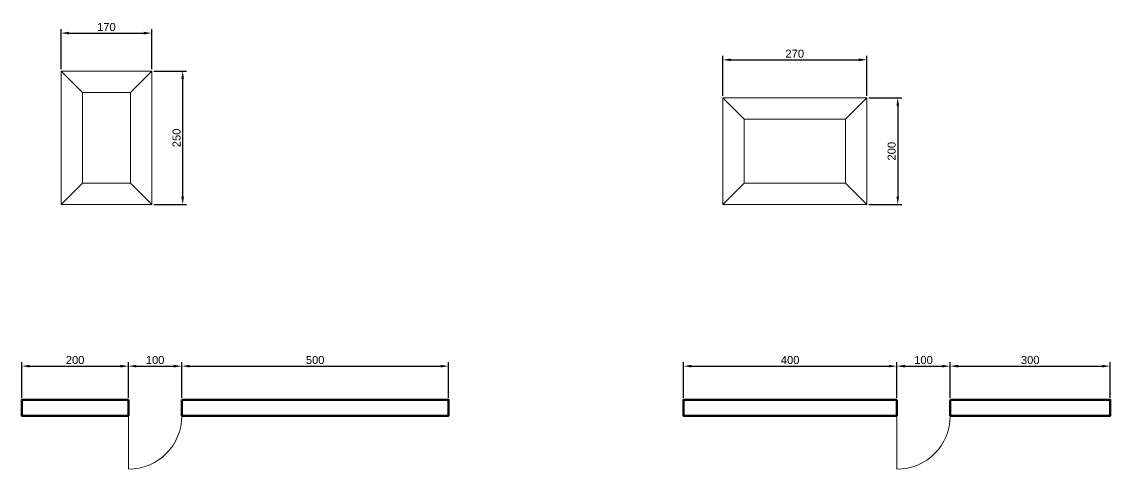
# Model space of a CAD drawing. Header units: centimetres. Extents: x 97323 to 265176, y 25162 to 39605.
# Drawn here: x 205438 to 207479, y 32864 to 33702 of the extents above; entities that cross this region are included whole.
import ezdxf

# ---------------------------------------------------------------- set-up
doc = ezdxf.new("R2010")
doc.units = ezdxf.units.CM
doc.header["$LTSCALE"] = 0.4
doc.header["$PDSIZE"] = 50
doc.layers.add('01-FORT-4', color=70, linetype='Continuous', lineweight=50)
doc.layers.add('02-FIN-2', color=200, linetype='Continuous', lineweight=15)
doc.layers.add('087-COTATION', color=7, linetype='Continuous', lineweight=5, true_color=0xda1616)
doc.styles.get("Standard").update_dxf_attribs({"font": 'arial.ttf'})
doc.dimstyles.new('Echelle 1 méca', dxfattribs={"dimscale": 6, "dimtxt": 2.5, "dimasz": 2.5, "dimexe": 1.25, "dimexo": 0.625, "dimtad": 1, "dimtoh": 1, "dimtxsty": 'Standard', "dimcen": 0, "dimadec": 0, "dimazin": 0, "dimtp": 0.02, "dimtm": 0.02, "dimtfac": 1, "dimtofl": 0, "dimtmove": 0, "dimatfit": 3, "dimfxl": 1, "dimarcsym": 0})

# ---------------------------------------------------------------- blocks, each defined once
blk = doc.blocks.new('*D28')
at = {"layer": '087-COTATION', "color": 0, "lineweight": -2, "transparency": 16777216}
for p, q in [((205512.1, 33613.1), (205512.1, 33688)), ((205682.1, 33613.1), (205682.1, 33688)), ((205527.1, 33680.5), (205667.1, 33680.5))]:
    blk.add_line(p, q, dxfattribs=at)
at = {"layer": '087-COTATION', "color": 0, "transparency": 16777216}
for points in [[(205527.1, 33683), (205527.1, 33678), (205512.1, 33680.5)], [(205667.1, 33683), (205667.1, 33678), (205682.1, 33680.5)]]:
    blk.add_solid(points, dxfattribs=at)
at = {"layer": 'Defpoints', "color": 0, "transparency": 16777216}
for p in [(205682.1, 33680.5), (205512.1, 33609.3), (205682.1, 33609.3)]:
    blk.add_point(p, dxfattribs=at)
at = {"layer": '087-COTATION', "color": 0, "transparency": 16777216, "insert": (205597.1, 33691.9), "char_height": 15, "attachment_point": 5}
blk.add_mtext('170', dxfattribs=at)
blk = doc.blocks.new('*D29')
at = {"layer": '087-COTATION', "color": 0, "lineweight": -2, "transparency": 16777216}
for p, q in [((205685.8, 33609.3), (205747.6, 33609.3)), ((205740.1, 33594.3), (205740.1, 33374.3)), ((205685.8, 33359.3), (205747.6, 33359.3))]:
    blk.add_line(p, q, dxfattribs=at)
at = {"layer": '087-COTATION', "color": 0, "transparency": 16777216}
for points in [[(205737.6, 33594.3), (205742.6, 33594.3), (205740.1, 33609.3)], [(205737.6, 33374.3), (205742.6, 33374.3), (205740.1, 33359.3)]]:
    blk.add_solid(points, dxfattribs=at)
at = {"layer": 'Defpoints', "color": 0, "transparency": 16777216}
for p in [(205682.1, 33609.3), (205682.1, 33359.3), (205740.1, 33359.3)]:
    blk.add_point(p, dxfattribs=at)
at = {"layer": '087-COTATION', "color": 0, "transparency": 16777216, "insert": (205728.7, 33484.3), "char_height": 15, "attachment_point": 5, "rotation": 90}
blk.add_mtext('250', dxfattribs=at)
blk = doc.blocks.new('*D30')
at = {"layer": '087-COTATION', "color": 0, "lineweight": -2, "transparency": 16777216}
for p, q in [((206752.5, 33563.1), (206752.5, 33638)), ((206767.5, 33630.5), (207007.5, 33630.5)), ((207022.5, 33563.1), (207022.5, 33638))]:
    blk.add_line(p, q, dxfattribs=at)
at = {"layer": '087-COTATION', "color": 0, "transparency": 16777216}
for points in [[(206767.5, 33633), (206767.5, 33628), (206752.5, 33630.5)], [(207007.5, 33633), (207007.5, 33628), (207022.5, 33630.5)]]:
    blk.add_solid(points, dxfattribs=at)
at = {"layer": 'Defpoints', "color": 0, "transparency": 16777216}
for p in [(207022.5, 33630.5), (206752.5, 33559.3), (207022.5, 33559.3)]:
    blk.add_point(p, dxfattribs=at)
at = {"layer": '087-COTATION', "color": 0, "transparency": 16777216, "insert": (206887.5, 33641.9), "char_height": 15, "attachment_point": 5}
blk.add_mtext('270', dxfattribs=at)
blk = doc.blocks.new('*D31')
at = {"layer": '087-COTATION', "color": 0, "lineweight": -2, "transparency": 16777216}
for p, q in [((207026.3, 33559.3), (207088.1, 33559.3)), ((207080.6, 33544.3), (207080.6, 33374.3)), ((207026.3, 33359.3), (207088.1, 33359.3))]:
    blk.add_line(p, q, dxfattribs=at)
at = {"layer": '087-COTATION', "color": 0, "transparency": 16777216}
for points in [[(207078.1, 33544.3), (207083.1, 33544.3), (207080.6, 33559.3)], [(207078.1, 33374.3), (207083.1, 33374.3), (207080.6, 33359.3)]]:
    blk.add_solid(points, dxfattribs=at)
at = {"layer": 'Defpoints', "color": 0, "transparency": 16777216}
for p in [(207022.5, 33559.3), (207022.5, 33359.3), (207080.6, 33359.3)]:
    blk.add_point(p, dxfattribs=at)
at = {"layer": '087-COTATION', "color": 0, "transparency": 16777216, "insert": (207069.2, 33459.3), "char_height": 15, "attachment_point": 5, "rotation": 90}
blk.add_mtext('200', dxfattribs=at)
blk = doc.blocks.new('*D42')
at = {"layer": '087-COTATION', "color": 0, "lineweight": -2, "transparency": 16777216}
for p, q in [((205438.5, 32997.4), (205438.5, 33064.2)), ((205453.5, 33056.7), (205623.5, 33056.7)), ((205638.5, 32997.4), (205638.5, 33064.2))]:
    blk.add_line(p, q, dxfattribs=at)
at = {"layer": '087-COTATION', "color": 0, "transparency": 16777216}
for points in [[(205453.5, 33059.2), (205453.5, 33054.2), (205438.5, 33056.7)], [(205623.5, 33059.2), (205623.5, 33054.2), (205638.5, 33056.7)]]:
    blk.add_solid(points, dxfattribs=at)
at = {"layer": 'Defpoints', "color": 0, "transparency": 16777216}
for p in [(205638.5, 33056.7), (205438.5, 32993.6), (205638.5, 32993.6)]:
    blk.add_point(p, dxfattribs=at)
at = {"layer": '087-COTATION', "color": 0, "transparency": 16777216, "insert": (205538.5, 33068.1), "char_height": 15, "attachment_point": 5}
blk.add_mtext('200', dxfattribs=at)
blk = doc.blocks.new('*D43')
at = {"layer": '087-COTATION', "color": 0, "lineweight": -2, "transparency": 16777216}
for p, q in [((205638.5, 32997.4), (205638.5, 33064.2)), ((205653.5, 33056.7), (205723.5, 33056.7)), ((205738.5, 32997.4), (205738.5, 33064.2))]:
    blk.add_line(p, q, dxfattribs=at)
at = {"layer": '087-COTATION', "color": 0, "transparency": 16777216}
for points in [[(205653.5, 33059.2), (205653.5, 33054.2), (205638.5, 33056.7)], [(205723.5, 33059.2), (205723.5, 33054.2), (205738.5, 33056.7)]]:
    blk.add_solid(points, dxfattribs=at)
at = {"layer": 'Defpoints', "color": 0, "transparency": 16777216}
for p in [(205738.5, 33056.7), (205638.5, 32993.6), (205738.5, 32993.6)]:
    blk.add_point(p, dxfattribs=at)
at = {"layer": '087-COTATION', "color": 0, "transparency": 16777216, "insert": (205688.5, 33068.1), "char_height": 15, "attachment_point": 5}
blk.add_mtext('100', dxfattribs=at)
blk = doc.blocks.new('*D44')
at = {"layer": '087-COTATION', "color": 0, "lineweight": -2, "transparency": 16777216}
for p, q in [((205738.5, 32997.4), (205738.5, 33064.2)), ((205753.5, 33056.7), (206223.5, 33056.7)), ((206238.5, 32997.4), (206238.5, 33064.2))]:
    blk.add_line(p, q, dxfattribs=at)
at = {"layer": '087-COTATION', "color": 0, "transparency": 16777216}
for points in [[(205753.5, 33059.2), (205753.5, 33054.2), (205738.5, 33056.7)], [(206223.5, 33059.2), (206223.5, 33054.2), (206238.5, 33056.7)]]:
    blk.add_solid(points, dxfattribs=at)
at = {"layer": 'Defpoints', "color": 0, "transparency": 16777216}
for p in [(206238.5, 33056.7), (205738.5, 32993.6), (206238.5, 32993.6)]:
    blk.add_point(p, dxfattribs=at)
at = {"layer": '087-COTATION', "color": 0, "transparency": 16777216, "insert": (205988.5, 33068.1), "char_height": 15, "attachment_point": 5}
blk.add_mtext('500', dxfattribs=at)
blk = doc.blocks.new('*D45')
at = {"layer": '087-COTATION', "color": 0, "lineweight": -2, "transparency": 16777216}
for p, q in [((206678.9, 32997.4), (206678.9, 33064.2)), ((206693.9, 33056.7), (207063.9, 33056.7)), ((207078.9, 32997.4), (207078.9, 33064.2))]:
    blk.add_line(p, q, dxfattribs=at)
at = {"layer": '087-COTATION', "color": 0, "transparency": 16777216}
for points in [[(206693.9, 33059.2), (206693.9, 33054.2), (206678.9, 33056.7)], [(207063.9, 33059.2), (207063.9, 33054.2), (207078.9, 33056.7)]]:
    blk.add_solid(points, dxfattribs=at)
at = {"layer": 'Defpoints', "color": 0, "transparency": 16777216}
for p in [(207078.9, 33056.7), (206678.9, 32993.6), (207078.9, 32993.6)]:
    blk.add_point(p, dxfattribs=at)
at = {"layer": '087-COTATION', "color": 0, "transparency": 16777216, "insert": (206878.9, 33068.1), "char_height": 15, "attachment_point": 5}
blk.add_mtext('400', dxfattribs=at)
blk = doc.blocks.new('*D46')
at = {"layer": '087-COTATION', "color": 0, "lineweight": -2, "transparency": 16777216}
for p, q in [((207078.9, 32997.4), (207078.9, 33064.2)), ((207093.9, 33056.7), (207163.9, 33056.7)), ((207178.9, 32997.4), (207178.9, 33064.2))]:
    blk.add_line(p, q, dxfattribs=at)
at = {"layer": '087-COTATION', "color": 0, "transparency": 16777216}
for points in [[(207093.9, 33059.2), (207093.9, 33054.2), (207078.9, 33056.7)], [(207163.9, 33059.2), (207163.9, 33054.2), (207178.9, 33056.7)]]:
    blk.add_solid(points, dxfattribs=at)
at = {"layer": 'Defpoints', "color": 0, "transparency": 16777216}
for p in [(207178.9, 33056.7), (207078.9, 32993.6), (207178.9, 32993.6)]:
    blk.add_point(p, dxfattribs=at)
at = {"layer": '087-COTATION', "color": 0, "transparency": 16777216, "insert": (207128.9, 33068.1), "char_height": 15, "attachment_point": 5}
blk.add_mtext('100', dxfattribs=at)
blk = doc.blocks.new('*D47')
at = {"layer": '087-COTATION', "color": 0, "lineweight": -2, "transparency": 16777216}
for p, q in [((207178.9, 32997.4), (207178.9, 33064.2)), ((207193.9, 33056.7), (207463.9, 33056.7)), ((207478.9, 32997.4), (207478.9, 33064.2))]:
    blk.add_line(p, q, dxfattribs=at)
at = {"layer": '087-COTATION', "color": 0, "transparency": 16777216}
for points in [[(207193.9, 33059.2), (207193.9, 33054.2), (207178.9, 33056.7)], [(207463.9, 33059.2), (207463.9, 33054.2), (207478.9, 33056.7)]]:
    blk.add_solid(points, dxfattribs=at)
at = {"layer": 'Defpoints', "color": 0, "transparency": 16777216}
for p in [(207478.9, 33056.7), (207178.9, 32993.6), (207478.9, 32993.6)]:
    blk.add_point(p, dxfattribs=at)
at = {"layer": '087-COTATION', "color": 0, "transparency": 16777216, "insert": (207328.9, 33068.1), "char_height": 15, "attachment_point": 5}
blk.add_mtext('300', dxfattribs=at)

msp = doc.modelspace()

# ---------------------------------------------------------------- linework, layer by layer
at = {"layer": '01-FORT-4'}
for p, q in [((205638.487, 32963.638), (205638.487, 32993.638)), ((205738.487, 32963.638), (205738.487, 32993.638)), ((207078.935, 32963.638), (207078.935, 32993.638)), ((207178.935, 32963.638), (207178.935, 32993.638))]:
    msp.add_line(p, q, dxfattribs=at)
for points in [[(205638.487, 32993.638), (205438.487, 32993.638), (205438.487, 32963.638), (205638.487, 32963.638)], [(205738.487, 32963.638), (206238.487, 32963.638), (206238.487, 32993.638), (205738.487, 32993.638)], [(207078.935, 32993.638), (206678.935, 32993.638), (206678.935, 32963.638), (207078.935, 32963.638)], [(207178.935, 32963.638), (207478.935, 32963.638), (207478.935, 32993.638), (207178.935, 32993.638)]]:
    msp.add_lwpolyline(points, dxfattribs=at)
at = {"layer": '02-FIN-2'}
for p, q in [((205552.079, 33569.323), (205512.079, 33609.323)), ((205642.079, 33569.323), (205682.079, 33609.323)), ((206792.527, 33519.323), (206752.527, 33559.323)), ((206982.527, 33519.323), (207022.527, 33559.323)), ((205552.079, 33399.323), (205512.079, 33359.323)), ((205642.079, 33399.323), (205682.079, 33359.323)), ((206792.527, 33399.323), (206752.527, 33359.323)), ((206982.527, 33399.323), (207022.527, 33359.323)), ((205638.487, 32963.638), (205638.487, 32863.638)), ((207078.935, 32963.638), (207078.935, 32863.638))]:
    msp.add_line(p, q, dxfattribs=at)
for points in [[(205512.079, 33359.323), (205682.079, 33359.323), (205682.079, 33609.323), (205512.079, 33609.323)], [(205552.079, 33399.323), (205642.079, 33399.323), (205642.079, 33569.323), (205552.079, 33569.323)], [(206752.527, 33359.323), (207022.527, 33359.323), (207022.527, 33559.323), (206752.527, 33559.323)], [(206792.527, 33399.323), (206982.527, 33399.323), (206982.527, 33519.323), (206792.527, 33519.323)]]:
    msp.add_lwpolyline(points, close=True, dxfattribs=at)
for centre in [(205638.487, 32963.638), (207078.935, 32963.638)]:
    msp.add_arc(centre, 100, 270, 0, dxfattribs=at)

# ---------------------------------------------------------------- dimensions: what is measured, and where the dimension line sits
at = {"layer": '087-COTATION'}
for base, p1, p2, picture, middle in [((205682.079, 33680.479), (205512.079, 33609.323), (205682.079, 33609.323), '*D28', (205597.079, 33691.888)), ((207022.527, 33630.479), (206752.527, 33559.323), (207022.527, 33559.323), '*D30', (206887.527, 33641.888)), ((205638.487, 33056.697), (205438.487, 32993.638), (205638.487, 32993.638), '*D42', (205538.487, 33068.106)), ((207078.935, 33056.697), (206678.935, 32993.638), (207078.935, 32993.638), '*D45', (206878.935, 33068.106))]:
    dim = msp.add_linear_dim(base=base, p1=p1, p2=p2, dimstyle='Echelle 1 méca', dxfattribs=at)
    dim.commit()
    dim.dimension.update_dxf_attribs({"geometry": picture, "text_midpoint": middle})
for base, p1, p2, picture, middle in [((205740.143, 33359.323), (205682.079, 33609.323), (205682.079, 33359.323), '*D29', (205728.734, 33484.323)), ((207080.591, 33359.323), (207022.527, 33559.323), (207022.527, 33359.323), '*D31', (207069.182, 33459.323))]:
    dim = msp.add_linear_dim(base=base, p1=p1, p2=p2, angle=90, dimstyle='Echelle 1 méca', dxfattribs=at)
    dim.commit()
    dim.dimension.update_dxf_attribs({"geometry": picture, "text_midpoint": middle})
for base, p1, p2, picture, middle in [((205738.487, 33056.697), (205638.487, 32993.638), (205738.487, 32993.638), '*D43', (205688.487, 33068.106)), ((206238.487, 33056.697), (205738.487, 32993.638), (206238.487, 32993.638), '*D44', (205988.487, 33068.106)), ((207178.935, 33056.697), (207078.935, 32993.638), (207178.935, 32993.638), '*D46', (207128.935, 33068.106)), ((207478.935, 33056.697), (207178.935, 32993.638), (207478.935, 32993.638), '*D47', (207328.935, 33068.111))]:
    dim = msp.add_linear_dim(base=base, p1=p1, p2=p2, dimstyle='Echelle 1 méca', override={"dimtmove": 1}, dxfattribs=at)
    dim.commit()
    dim.dimension.update_dxf_attribs({"geometry": picture, "text_midpoint": middle})

doc.saveas('drawing.dxf')
